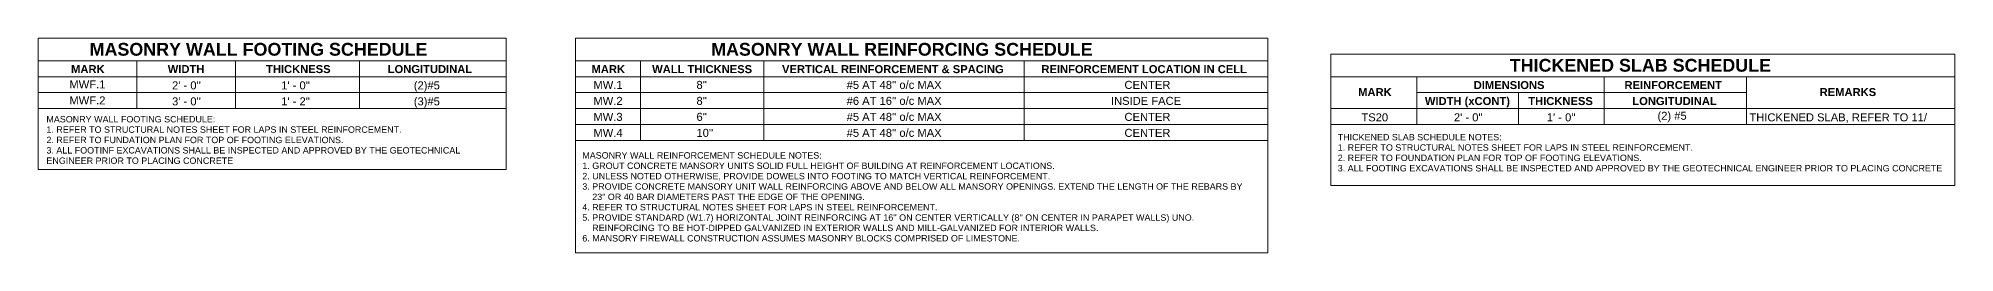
# Model space of a CAD drawing. Header units: inches. Extents: x -4164 to -1564, y 141 to 12367.
# Drawn here: x -1610.88 to -1587.31, y 142.11 to 144.75 of the extents above; entities that cross this region are included whole.
import ezdxf

# ---------------------------------------------------------------- set-up
doc = ezdxf.new("R2010")
doc.units = ezdxf.units.IN
doc.header["$MEASUREMENT"] = 0
doc.layers.add('A-DETL-THIN', color=151, linetype='Continuous', lineweight=9)
doc.layers.add('G-ANNO-TEXT', color=231, linetype='Continuous', lineweight=9)
doc.styles.add('Arial_6', font='arial.ttf', dxfattribs={"height": 0.098425})
doc.styles.add('Arial_7', font='arial.ttf', dxfattribs={"height": 0.07874})
doc.styles.add('Arial_B_1', font='arialbd.ttf', dxfattribs={"height": 0.15748})
doc.styles.add('Arial_B_2', font='arialbd.ttf', dxfattribs={"height": 0.098425})

msp = doc.modelspace()

# ---------------------------------------------------------------- linework, layer by layer
at = {"layer": 'A-DETL-THIN'}
for p, q in [((-1610.88466, 144.74975), (-1610.88466, 143.13361)), ((-1605.1274, 144.74975), (-1610.88466, 144.74975)), ((-1605.1274, 143.13361), (-1605.1274, 144.74975)), ((-1604.27552, 144.74975), (-1604.27552, 142.11025)), ((-1595.75763, 144.74975), (-1604.27552, 144.74975)), ((-1595.75763, 142.11025), (-1595.75763, 144.74975)), ((-1594.98204, 144.5529), (-1594.98204, 142.93676)), ((-1587.30908, 144.5529), (-1594.98204, 144.5529)), ((-1587.30908, 142.93676), (-1587.30908, 144.5529)), ((-1610.88466, 144.47416), (-1605.1274, 144.47416)), ((-1609.67368, 144.47416), (-1609.67368, 143.88361)), ((-1608.45968, 144.47416), (-1608.45968, 143.88361)), ((-1606.93492, 144.47416), (-1606.93492, 143.88361)), ((-1604.27552, 144.47416), (-1595.75763, 144.47416)), ((-1603.47683, 144.47416), (-1603.47683, 143.48991)), ((-1601.96045, 144.47416), (-1601.96045, 143.48991)), ((-1598.75763, 144.47416), (-1598.75763, 143.48991)), ((-1610.88466, 144.27731), (-1605.1274, 144.27731)), ((-1610.88466, 144.08046), (-1605.1274, 144.08046)), ((-1604.27552, 144.27731), (-1595.75763, 144.27731)), ((-1604.27552, 144.08046), (-1595.75763, 144.08046)), ((-1594.98204, 144.27731), (-1587.30908, 144.27731)), ((-1593.92382, 144.27731), (-1593.92382, 143.68676)), ((-1593.92382, 144.08046), (-1589.87158, 144.08046)), ((-1592.67382, 144.08046), (-1592.67382, 143.68676)), ((-1591.62158, 144.27731), (-1591.62158, 143.68676)), ((-1589.87158, 144.27731), (-1589.87158, 143.68676)), ((-1610.88466, 143.88361), (-1605.1274, 143.88361)), ((-1604.27552, 143.88361), (-1595.75763, 143.88361)), ((-1594.98204, 143.88361), (-1587.30908, 143.88361)), ((-1604.27552, 143.68676), (-1595.75763, 143.68676)), ((-1594.98204, 143.68676), (-1587.30908, 143.68676)), ((-1604.27552, 143.48991), (-1595.75763, 143.48991)), ((-1610.88466, 143.13361), (-1605.1274, 143.13361)), ((-1594.98204, 142.93676), (-1587.30908, 142.93676)), ((-1604.27552, 142.11025), (-1595.75763, 142.11025))]:
    msp.add_line(p, q, dxfattribs=at)

# ---------------------------------------------------------------- texts
at = {"layer": 'G-ANNO-TEXT', "color": 7, "attachment_point": 1}
for s, insert, char_height, width, style in [('MASONRY WALL FOOTING SCHEDULE', (-1610.25348, 144.69314), 0.1574803, 5.0468437, 'Arial_B_1'), ('MASONRY WALL REINFORCING SCHEDULE', (-1602.60753, 144.69314), 0.1574803, 5.7001875, 'Arial_B_1'), ('MARK', (-1610.48167, 144.41986), 0.098425, 0.4986875, 'Arial_B_2'), ('WIDTH', (-1609.29187, 144.41986), 0.098425, 0.542875, 'Arial_B_2'), ('THICKNESS', (-1608.08324, 144.41986), 0.098425, 0.9595, 'Arial_B_2'), ('LONGITUDINAL', (-1606.58625, 144.41986), 0.0984252, 1.2530313, 'Arial_B_2'), ('MARK', (-1604.07906, 144.41921), 0.098425, 0.4986875, 'Arial_B_2'), ('WALL THICKNESS', (-1603.3332, 144.41921), 0.0984252, 1.4802812, 'Arial_B_2'), ('VERTICAL REINFORCEMENT & SPACING', (-1601.73544, 144.41921), 0.0984252, 3.295125, 'Arial_B_2'), ('REINFORCEMENT LOCATION IN CELL', (-1598.54441, 144.41921), 0.0984252, 3.0584062, 'Arial_B_2'), ('THICKENED SLAB SCHEDULE', (-1592.7828, 144.49629), 0.1574803, 3.9105937, 'Arial_B_1'), ('MWF.1', (-1610.50238, 144.23142), 0.098425, 0.5397188, 'Arial_6'), ("2' - 0''", (-1609.23938, 144.21943), 0.098425, 0.42925, 'Arial_6'), ("1' - 0''", (-1607.8967, 144.21943), 0.098425, 0.42925, 'Arial_6'), ('(2)#5', (-1606.26549, 144.21943), 0.098425, 0.3882187, 'Arial_6'), ('MW.1', (-1604.05562, 144.22558), 0.098425, 0.4387187, 'Arial_6'), ("8''", (-1602.78776, 144.22558), 0.098425, 0.1546562, 'Arial_6'), ("#5 AT 48'' o/c MAX", (-1600.94035, 144.22558), 0.0984252, 1.414, 'Arial_6'), ('CENTER', (-1597.52251, 144.22558), 0.098425, 0.6849062, 'Arial_6'), ('MARK', (-1594.64774, 144.13689), 0.098425, 0.4986875, 'Arial_B_2'), ('DIMENSIONS', (-1593.22592, 144.22301), 0.098425, 1.0573438, 'Arial_B_2'), ('REINFORCEMENT', (-1591.37135, 144.22301), 0.0984252, 1.451875, 'Arial_B_2'), ('REMARKS', (-1588.96995, 144.13689), 0.098425, 0.8395625, 'Arial_B_2'), ('MWF.2', (-1610.50238, 144.03457), 0.098425, 0.5397188, 'Arial_6'), ("3' - 0''", (-1609.23938, 144.02258), 0.098425, 0.42925, 'Arial_6'), ("1' - 2''", (-1607.8967, 144.02258), 0.098425, 0.42925, 'Arial_6'), ('(3)#5', (-1606.26549, 144.02258), 0.098425, 0.3882187, 'Arial_6'), ('MW.2', (-1604.05562, 144.02873), 0.098425, 0.4387187, 'Arial_6'), ('MW.3', (-1604.05562, 143.83188), 0.098425, 0.4387187, 'Arial_6'), ("8''", (-1602.78776, 144.02873), 0.098425, 0.1546562, 'Arial_6'), ("6''", (-1602.78776, 143.83188), 0.098425, 0.1546562, 'Arial_6'), ("#6 AT 16'' o/c MAX", (-1600.94035, 144.02873), 0.0984252, 1.414, 'Arial_6'), ("#5 AT 48'' o/c MAX", (-1600.94035, 143.83188), 0.0984252, 1.414, 'Arial_6'), ('INSIDE FACE', (-1597.68927, 144.02873), 0.0984252, 1.0447187, 'Arial_6'), ('CENTER', (-1597.52251, 143.83188), 0.098425, 0.6849062, 'Arial_6'), ('TS20', (-1594.60748, 143.82573), 0.098425, 0.3976875, 'Arial_6'), ('WIDTH (xCONT)', (-1593.82648, 144.02616), 0.0984252, 1.2656562, 'Arial_B_2'), ("2' - 0''", (-1593.46957, 143.82573), 0.098425, 0.42925, 'Arial_6'), ('THICKNESS', (-1592.55489, 144.02616), 0.098425, 0.9595, 'Arial_B_2'), ("1' - 0''", (-1592.32683, 143.82573), 0.098425, 0.42925, 'Arial_6'), ('LONGITUDINAL', (-1591.27454, 144.02616), 0.0984252, 1.2530313, 'Arial_B_2'), ('(2) #5', (-1590.9651, 143.84526), 0.098425, 0.4355625, 'Arial_6'), ('THICKENED SLAB, REFER TO 11/   ', (-1589.83446, 143.82573), 0.0984252, 2.790125, 'Arial_6'), ('1. REFER TO STRUCTURAL NOTES SHEET FOR LAPS IN STEEL REINFORCEMENT.', (-1610.78514, 143.66523), 0.0787402, 5.3940312, 'Arial_7'), ('MASONRY WALL FOOTING SCHEDULE:', (-1610.78514, 143.79284), 0.0787402, 2.562875, 'Arial_7'), ('MW.4', (-1604.05562, 143.63503), 0.098425, 0.4387187, 'Arial_6'), ("10''", (-1602.78776, 143.63503), 0.098425, 0.2461875, 'Arial_6'), ("#5 AT 48'' o/c MAX", (-1600.94035, 143.63503), 0.0984252, 1.414, 'Arial_6'), ('CENTER', (-1597.52251, 143.63503), 0.098425, 0.6849062, 'Arial_6'), ('3. ALL FOOTINF EXCAVATIONS SHALL BE INSPECTED AND APPROVED BY THE GEOTECHNICAL ', (-1610.78514, 143.41003), 0.0787402, 6.3314375, 'Arial_7'), ('2. REFER TO FUNDATION PLAN FOR TOP OF FOOTING ELEVATIONS.', (-1610.78514, 143.53763), 0.0787402, 4.5008125, 'Arial_7'), ('MASONRY WALL REINFORCEMENT SCHEDULE NOTES:', (-1604.19242, 143.34782), 0.0787402, 3.636, 'Arial_7'), ('THICKENED SLAB SCHEDULE NOTES:', (-1594.89894, 143.57233), 0.0787402, 2.4965938, 'Arial_7'), ('1. REFER TO STRUCTURAL NOTES SHEET FOR LAPS IN STEEL REINFORCEMENT.', (-1594.89894, 143.44473), 0.0787402, 5.3940312, 'Arial_7'), ('ENGINEER PRIOR TO PLACING CONCRETE', (-1610.78514, 143.28242), 0.0787402, 2.8343125, 'Arial_7'), ('1. GROUT CONCRETE MANSORY UNITS SOLID FULL HEIGHT OF BUILDING AT REINFORCEMENT LOCATIONS.', (-1604.19242, 143.22021), 0.0787402, 7.1552187, 'Arial_7'), ('3. ALL FOOTING EXCAVATIONS SHALL BE INSPECTED AND APPROVED BY THE GEOTECHNICAL ENGINEER PRIOR TO PLACING CONCRETE', (-1594.89894, 143.18952), 0.07874016, 9.1878437, 'Arial_7'), ('2. REFER TO FOUNDATION PLAN FOR TOP OF FOOTING ELEVATIONS.', (-1594.89894, 143.31712), 0.0787402, 4.6049687, 'Arial_7'), ('3. PROVIDE CONCRETE MANSORY UNIT WALL REINFORCING ABOVE AND BELOW ALL MANSORY OPENINGS. EXTEND THE LENGTH OF THE REBARS BY    ', (-1604.19242, 142.965), 0.07874016, 10.12525, 'Arial_7'), ('2. UNLESS NOTED OTHERWISE, PROVIDE DOWELS INTO FOOTING TO MATCH VERTICAL REINFORCEMENT.', (-1604.19242, 143.09261), 0.0787402, 7.1047187, 'Arial_7'), ('4. REFER TO STRUCTURAL NOTES SHEET FOR LAPS IN STEEL REINFORCEMENT.', (-1604.19242, 142.70979), 0.0787402, 5.3940312, 'Arial_7'), ('    23" OR 40 BAR DIAMETERS PAST THE EDGE OF THE OPENING.', (-1604.19242, 142.8374), 0.0787402, 4.2893437, 'Arial_7'), ("5. PROVIDE STANDARD (W1.7) HORIZONTAL JOINT REINFORCING AT 16'' ON CENTER VERTICALLY (8'' ON CENTER IN PARAPET WALLS) UNO.", (-1604.19242, 142.58219), 0.07874016, 9.2951562, 'Arial_7'), ('    REINFORCING TO BE HOT-DIPPED GALVANIZED IN EXTERIOR WALLS AND MILL-GALVANIZED FOR INTERIOR WALLS.', (-1604.19242, 142.45459), 0.07874016, 7.8464375, 'Arial_7'), ('6. MANSORY FIREWALL CONSTRUCTION ASSUMES MASONRY BLOCKS COMPRISED OF LIMESTONE.', (-1604.19242, 142.32698), 0.0787402, 6.6375937, 'Arial_7')]:
    msp.add_mtext(s, dxfattribs=dict(at, insert=insert, char_height=char_height, width=width, style=style))

doc.saveas('drawing.dxf')
